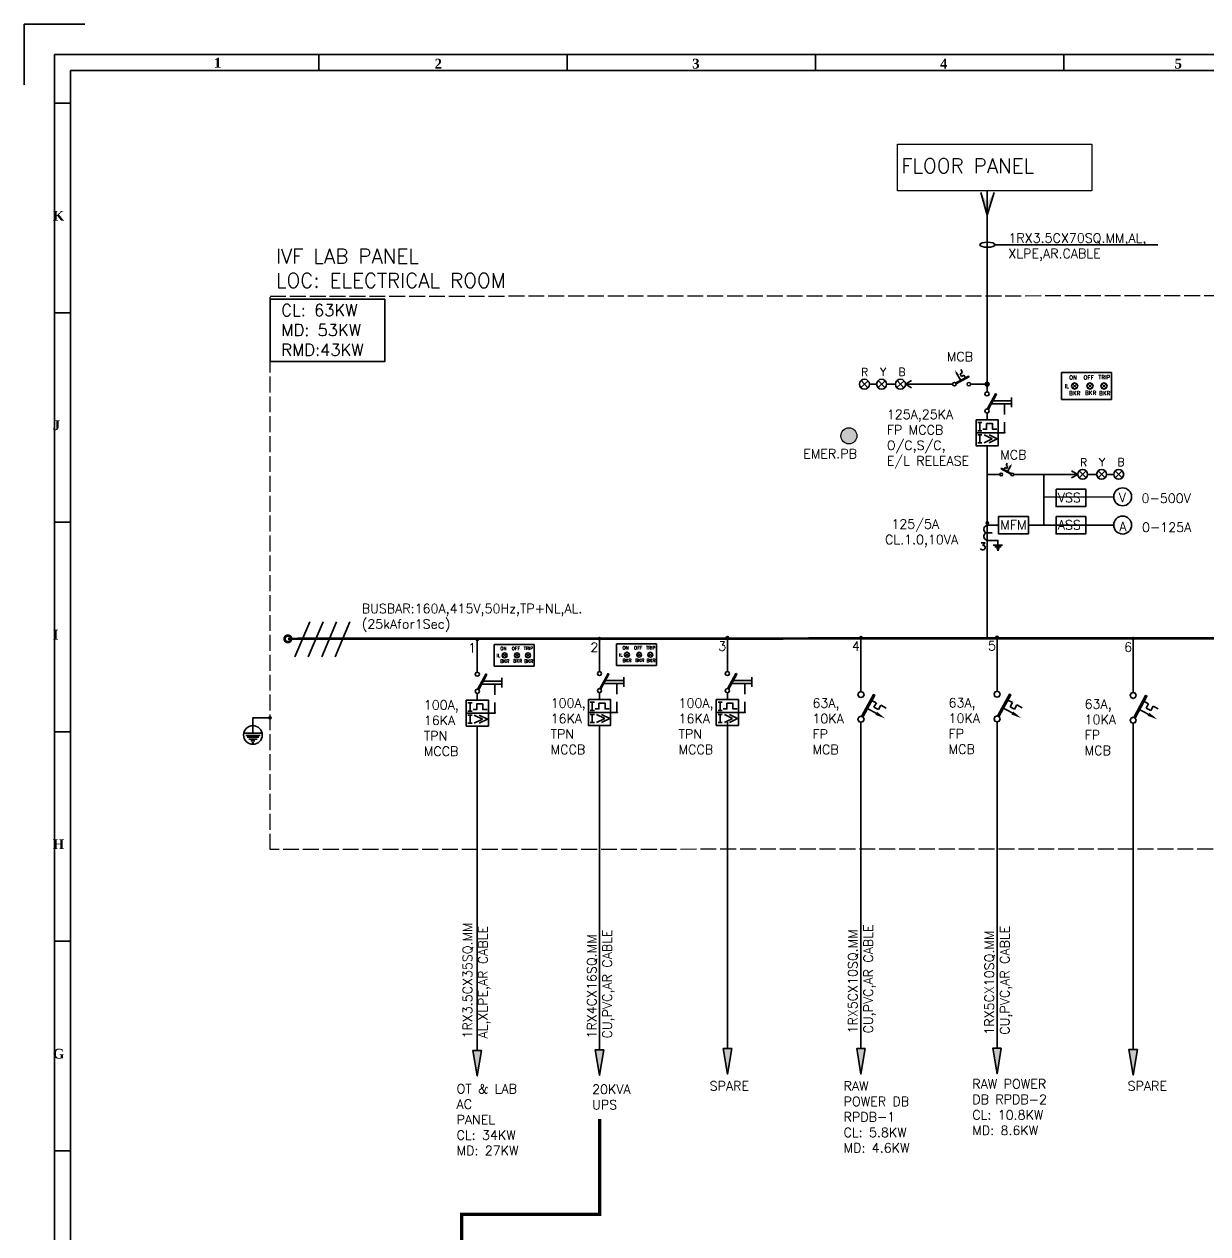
# Model space of a CAD drawing. Header units: millimetres. Extents: x 1047 to 39020, y 1192 to 66614.
# Drawn here: x 1046.5 to 1225.2, y 1379.1 to 1561.7 of the extents above; entities that cross this region are included whole.
import ezdxf

# ---------------------------------------------------------------- set-up
doc = ezdxf.new("R2010")
doc.units = ezdxf.units.MM
doc.linetypes.add('ACAD_ISO02W100', pattern=[15, 12, -3])
doc.layers.add('TEXT', color=7, linetype='Continuous')
doc.layers.add('TITLE', color=7, linetype='Continuous')
doc.styles.get("Standard").update_dxf_attribs({"font": 'arial.ttf'})
doc.styles.add('Times-Roman', font='times.ttf')

# ---------------------------------------------------------------- blocks, each defined once
blk = doc.blocks.new('LOGO2')
at = {"color": 153, "lineweight": 35}
for points in [[(-649.19, 510.31), (-666.52, 510.31), (-666.52, 492.98)], [(-582.12, 497.02), (-582.12, 501.65)], [(-511.02, 497.02), (-511.02, 501.65)], [(-439.92, 497.02), (-439.92, 501.65)], [(-368.81, 497.02), (-368.81, 501.65)], [(-657.85, 487.65), (-653.23, 487.65)], [(-657.85, 427.69), (-653.23, 427.69)], [(-657.85, 367.72), (-653.23, 367.72)], [(-657.85, 307.75), (-653.23, 307.75)], [(-657.85, 247.78), (-653.23, 247.78)], [(-657.85, 187.81), (-653.23, 187.81)]]:
    blk.add_lwpolyline(points, dxfattribs=at)
for points in [[(-657.85, 501.65), (-657.85, -182.45), (-8.66, -182.45), (-8.66, 501.65)], [(-653.23, 497.02), (-653.23, -177.82), (-13.29, -177.82), (-13.29, 497.02)]]:
    blk.add_lwpolyline(points, close=True, dxfattribs=at)
at = {"layer": 'TITLE', "color": 153, "char_height": 2.8008, "width": 8.5079, "attachment_point": 1}
for s, insert in [('{\\Fromans.shx|c228; \\fTimes New Roman|b1|i0|c0|p18;1}', (-614.11, 500.66)), ('{\\fTimes New Roman|b1|i0|c0|p18; 2}', (-550.08, 500.4)), ('{\\fTimes New Roman|b1|i0|c0|p18;3}', (-475.25, 500.4)), ('{\\fTimes New Roman|b1|i0|c0|p18; 4}', (-405.37, 500.4)), ('{\\fTimes New Roman|b1|i0|c0|p18; 5}', (-338.22, 500.4)), ('{\\Fromans|c0; \\fTimes New Roman|b1|i0|c0|p18;K}', (-660.27, 456.87)), ('{\\Fromans|c0; \\fTimes New Roman|b1|i0|c0|p18;J}', (-660.27, 396.9)), ('{\\Fromans|c0; \\fTimes New Roman|b1|i0|c0|p18;I}', (-660.27, 336.93)), ('{\\Fromans|c0; \\fTimes New Roman|b1|i0|c0|p18;H}', (-660.27, 276.96)), ('{\\Fromans|c0; \\fTimes New Roman|b1|i0|c0|p18;G}', (-660.27, 216.99))]:
    blk.add_mtext(s, dxfattribs=dict(at, insert=insert))
blk = doc.blocks.new('CT')
at = {"color": 5, "lineweight": 35}
for points in [[(0.597429, -2.326499), (-0.079375, -2.326499), (-0.244263, -2.282966), (-0.390948, -2.195936), (-0.508176, -2.072041), (-0.586952, -1.920769), (-0.621312, -1.753729), (-0.608577, -1.583655), (-0.549769, -1.423564), (-0.449333, -1.285699), (-0.314995, -1.180642), (0.597429, -1.180642), (-0.314995, -1.180642), (-0.449368, -1.071245), (-0.549522, -0.929887), (-0.608153, -0.766869), (-0.620995, -0.594078), (-0.587093, -0.42418), (-0.508917, -0.269558), (-0.392183, -0.141535), (-0.245427, -0.049424), (-0.079375, 0), (1.573671, 0)], [(0.597429, -2.326499), (1.502763, -2.326499), (1.502763, -3.046695)], [(0.794068, -3.046695), (2.211458, -3.046695)], [(1.030323, -3.297661), (1.975203, -3.297661)], [(1.266543, -3.548592), (1.738983, -3.548592)], [(1.384653, -3.799558), (1.620873, -3.799558)]]:
    blk.add_lwpolyline(points, dxfattribs=at)
at = {"color": 0, "lineweight": 35}
blk.add_lwpolyline([(-1.006157, -2.685451), (-0.453602, -2.685451), (-0.75498, -3.0873), (-0.604308, -3.0873), (-0.503837, -3.137535), (-0.453602, -3.187771), (-0.403366, -3.338478), (-0.403366, -3.438949), (-0.453602, -3.589655), (-0.554073, -3.690126), (-0.704779, -3.740362), (-0.855451, -3.740362), (-1.006157, -3.690126), (-1.056393, -3.639891), (-1.106628, -3.53942)], dxfattribs=at)
blk = doc.blocks.new('MPCB')
h = blk.add_hatch(color=5)
h.dxf.hatch_style = 2
h.paths.add_polyline_path([(2.679806, 0.929675), (2.615989, 0.811318), (0.693632, 1.847461), (0.757414, 1.965854)])
h = blk.add_hatch(color=5)
h.dxf.hatch_style = 2
h.paths.add_polyline_path([(2.234107, 2.183518), (2.497702, 2.032881), (2.817778, 2.898986)])
h = blk.add_hatch(color=5)
h.dxf.hatch_style = 2
h.paths.add_polyline_path([(-2.271642, 0.947208), (-2.356238, 0.742914), (-2.07204, 0.742914)])
h = blk.add_hatch(color=5)
h.dxf.hatch_style = 2
h.paths.add_polyline_path([(-2.356238, 0.742914), (-2.271642, 0.538621), (-2.070664, 0.739598)])
h = blk.add_hatch(color=5)
h.dxf.hatch_style = 2
h.paths.add_polyline_path([(-2.067348, 1.031804), (-2.271642, 0.947208), (-2.070664, 0.74623)])
h = blk.add_hatch(color=5)
h.dxf.hatch_style = 2
h.paths.add_polyline_path([(-2.271642, 0.538621), (-2.067348, 0.453989), (-2.067348, 0.738222)])
h = blk.add_hatch(color=0)
h.dxf.hatch_style = 2
h.paths.add_polyline_path([(-2.13681, 0.812376), (-2.165561, 0.742914), (-2.068936, 0.742914)])
h = blk.add_hatch(color=0)
h.dxf.hatch_style = 2
h.paths.add_polyline_path([(-2.165561, 0.742914), (-2.13681, 0.673452), (-2.068477, 0.741785)])
h = blk.add_hatch(color=0)
h.dxf.hatch_style = 2
h.paths.add_polyline_path([(-2.067348, 0.841128), (-2.13681, 0.812376), (-2.068477, 0.744043)])
h = blk.add_hatch(color=0)
h.dxf.hatch_style = 2
h.paths.add_polyline_path([(-2.13681, 0.673452), (-2.067348, 0.644666), (-2.067348, 0.741327)])
h = blk.add_hatch(color=5)
h.dxf.hatch_style = 2
h.paths.add_polyline_path([(-1.863054, 0.947208), (-2.067348, 1.031804), (-2.067348, 0.747606)])
h = blk.add_hatch(color=0)
h.dxf.hatch_style = 2
h.paths.add_polyline_path([(-1.997886, 0.812376), (-2.067348, 0.841128), (-2.067348, 0.744502)])
h = blk.add_hatch(color=0)
h.dxf.hatch_style = 2
h.paths.add_polyline_path([(-2.067348, 0.644666), (-1.997886, 0.673452), (-2.066219, 0.741785)])
h = blk.add_hatch(color=5)
h.dxf.hatch_style = 2
h.paths.add_polyline_path([(-2.067348, 0.453989), (-1.863054, 0.538621), (-2.064032, 0.739598)])
h = blk.add_hatch(color=0)
h.dxf.hatch_style = 2
h.paths.add_polyline_path([(-1.969099, 0.742914), (-1.997886, 0.812376), (-2.066219, 0.744043)])
h = blk.add_hatch(color=0)
h.dxf.hatch_style = 2
h.paths.add_polyline_path([(-1.997886, 0.673452), (-1.969099, 0.742914), (-2.065725, 0.742914)])
h = blk.add_hatch(color=5)
h.dxf.hatch_style = 2
h.paths.add_polyline_path([(-1.778423, 0.742914), (-1.863054, 0.947208), (-2.064032, 0.74623)])
h = blk.add_hatch(color=5)
h.dxf.hatch_style = 2
h.paths.add_polyline_path([(-1.863054, 0.538621), (-1.778423, 0.742914), (-2.062656, 0.742914)])
at = {"color": 5, "lineweight": 35}
for points in [[(2.679806, 0.929675), (2.615989, 0.811318), (0.693632, 1.847461), (0.757414, 1.965854)], [(-2.271642, 0.947208), (-2.356238, 0.742914), (-2.07204, 0.742914)], [(-2.356238, 0.742914), (-2.271642, 0.538621), (-2.070664, 0.739598)], [(-2.067348, 1.031804), (-2.271642, 0.947208), (-2.070664, 0.74623)], [(-2.271642, 0.538621), (-2.067348, 0.453989), (-2.067348, 0.738222)], [(-1.863054, 0.947208), (-2.067348, 1.031804), (-2.067348, 0.747606)], [(-2.067348, 0.453989), (-1.863054, 0.538621), (-2.064032, 0.739598)], [(-1.778423, 0.742914), (-1.863054, 0.947208), (-2.064032, 0.74623)], [(-1.863054, 0.538621), (-1.778423, 0.742914), (-2.062656, 0.742914)], [(0.961108, 0.742914), (0.882368, 0.933061), (0.692186, 1.011837), (0.502038, 0.933061), (0.423263, 0.742914), (0.502038, 0.552732), (0.692186, 0.473992), (0.882368, 0.552732)], [(3.153551, 0.742914), (3.074776, 0.933061), (2.884629, 1.011837), (2.694482, 0.933061), (2.615706, 0.742914), (2.694482, 0.552732), (2.884629, 0.473992), (3.074776, 0.552732)]]:
    blk.add_lwpolyline(points, close=True, dxfattribs=at)
for points in [[(1.434218, 2.112362), (1.153619, 1.591733)], [(1.431396, 2.113703), (1.81737, 1.90567)], [(1.89096, 2.97441), (1.642675, 2.513718)], [(1.642675, 2.513718), (2.032, 2.303885)], [(2.032, 2.303885), (1.81737, 1.90567)], [(2.586849, 2.520456), (1.875755, 1.201173)], [(-2.070064, 0.742914), (-2.012103, 0.74295)], [(-2.067348, 0.742914), (0.423263, 0.742914)], [(0.423263, 0.742914), (-1.221034, 0.742914)], [(3.153551, 0.742914), (4.114518, 0.742914)]]:
    blk.add_lwpolyline(points, dxfattribs=at)
at = {"color": 0, "lineweight": 35}
for points in [[(-2.13681, 0.812376), (-2.165561, 0.742914), (-2.068936, 0.742914)], [(-2.165561, 0.742914), (-2.13681, 0.673452), (-2.068477, 0.741785)], [(-2.067348, 0.841128), (-2.13681, 0.812376), (-2.068477, 0.744043)], [(-2.13681, 0.673452), (-2.067348, 0.644666), (-2.067348, 0.741327)], [(-1.997886, 0.812376), (-2.067348, 0.841128), (-2.067348, 0.744502)], [(-2.067348, 0.644666), (-1.997886, 0.673452), (-2.066219, 0.741785)], [(-1.969099, 0.742914), (-1.997886, 0.812376), (-2.066219, 0.744043)], [(-1.997886, 0.673452), (-1.969099, 0.742914), (-2.065725, 0.742914)]]:
    blk.add_lwpolyline(points, close=True, dxfattribs=at)
blk = doc.blocks.new('EARTH')
h = blk.add_hatch(color=3)
h.dxf.hatch_style = 2
h.paths.add_polyline_path([(-0.11, 0.11), (-0.16, 0), (0, 0)])
h = blk.add_hatch(color=3)
h.dxf.hatch_style = 2
h.paths.add_polyline_path([(-0.16, 0), (-0.11, -0.11), (0, 0)])
h = blk.add_hatch(color=3)
h.dxf.hatch_style = 2
h.paths.add_polyline_path([(0, 0.16), (-0.11, 0.11), (0, 0)])
h = blk.add_hatch(color=3)
h.dxf.hatch_style = 2
h.paths.add_polyline_path([(-0.11, -0.11), (0, -0.16), (0, 0)])
h = blk.add_hatch(color=3)
h.dxf.hatch_style = 2
h.paths.add_polyline_path([(0.11, 0.11), (0, 0.16), (0, 0)])
h = blk.add_hatch(color=3)
h.dxf.hatch_style = 2
h.paths.add_polyline_path([(0.16, 0), (0.11, 0.11), (0, 0)])
h = blk.add_hatch(color=3)
h.dxf.hatch_style = 2
h.paths.add_polyline_path([(0, -0.16), (0.11, -0.11), (0, 0)])
h = blk.add_hatch(color=3)
h.dxf.hatch_style = 2
h.paths.add_polyline_path([(0.11, -0.11), (0.16, 0), (0, 0)])
at = {"color": 3, "lineweight": 35}
for points in [[(0, 0), (-2.58, 0), (-2.58, -2.31)], [(-3.81, -2.31), (-1.35, -2.31)], [(-3.66, -2.65), (-1.49, -2.65)], [(-3.45, -2.94), (-1.7, -2.94)], [(-3.2, -3.22), (-1.96, -3.22)], [(-2.89, -3.49), (-2.27, -3.49)], [(-2.73, -3.77), (-2.42, -3.77)]]:
    blk.add_lwpolyline(points, dxfattribs=at)
for points in [[(-0.11, 0.11), (-0.16, 0), (0, 0)], [(-0.16, 0), (-0.11, -0.11), (0, 0)], [(0, 0.16), (-0.11, 0.11), (0, 0)], [(-0.11, -0.11), (0, -0.16), (0, 0)], [(0.11, 0.11), (0, 0.16), (0, 0)], [(0.16, 0), (0.11, 0.11), (0, 0)], [(0, -0.16), (0.11, -0.11), (0, 0)], [(0.11, -0.11), (0.16, 0), (0, 0)]]:
    blk.add_lwpolyline(points, close=True, dxfattribs=at)
blk.add_circle((-2.58, -2.59), 1.41, dxfattribs=at)
blk = doc.blocks.new('DIRE')
h = blk.add_hatch(color=5)
h.dxf.hatch_style = 2
h.paths.add_polyline_path([(1024.19, 530.99), (1025.19, 529.51), (1025.19, 527.57)])
h = blk.add_hatch(color=5)
h.dxf.hatch_style = 2
h.paths.add_polyline_path([(1026.2, 530.99), (1025.19, 529.51), (1025.19, 527.57)])
at = {"color": 5, "lineweight": 35}
for points in [[(1025.19, 527.57), (1024.19, 530.99)], [(1025.19, 527.57), (1026.2, 530.99)]]:
    blk.add_lwpolyline(points, dxfattribs=at)
blk = doc.blocks.new('MCCB')
h = blk.add_hatch(color=5)
h.dxf.hatch_style = 2
h.paths.add_polyline_path([(0.222815, -2.621421), (0.083256, -2.546174), (1.287039, -0.312773), (1.426633, -0.388021)])
at = {"color": 5, "lineweight": 35}
for points in [[(0.313267, -0.317112), (0.22038, -0.092851), (-0.00388, 0.000035), (-0.228141, -0.092851), (-0.321028, -0.317112), (-0.228141, -0.541373), (-0.00388, -0.634259), (0.22038, -0.541373)], [(0.222815, -2.621421), (0.083256, -2.546174), (1.287039, -0.312773), (1.426633, -0.388021)], [(0.313267, -2.902691), (0.22038, -2.67843), (-0.00388, -2.585544), (-0.228141, -2.67843), (-0.321028, -2.902691), (-0.228141, -3.126952), (-0.00388, -3.219838), (0.22038, -3.126952)], [(-1.676894, -4.248186), (1.669168, -4.248186), (1.669168, -8.136714), (-1.676894, -8.136714)], [(2.647809, -6.181443), (2.698609, -6.181443), (2.698609, -6.130643), (2.647809, -6.130643)]]:
    blk.add_lwpolyline(points, close=True, dxfattribs=at)
for points in [[(0.574322, -1.802201), (3.687304, -1.802201)], [(0.803205, -1.377562), (3.682118, -1.377562)], [(2.636203, -3.415171), (2.636203, -1.802201)], [(3.687304, -0.880604), (3.687304, -2.302263)], [(-0.00388, -3.219838), (-0.00388, -4.248186)], [(2.636203, -6.19245), (2.636203, -4.579444)], [(-1.680774, -6.19245), (1.665288, -6.19245)], [(1.447059, -6.19245), (2.636203, -6.19245)]]:
    blk.add_lwpolyline(points, dxfattribs=at)
at = {"color": 0, "lineweight": 35}
for points in [[(-1.408359, -4.647389), (-0.782144, -4.647389)], [(-1.095269, -5.899821), (-1.095269, -4.647389)], [(-0.636058, -5.646808), (-0.091087, -5.646808), (-0.091087, -4.811783), (0.831991, -4.811783), (0.831991, -5.646808), (1.473694, -5.646808)], [(-1.408359, -5.899821), (-0.782144, -5.899821)], [(-1.408359, -6.479505), (-0.782144, -6.479505)], [(-1.095269, -7.731937), (-1.095269, -6.479505)], [(0.786765, -7.105721), (-0.465667, -6.479505)], [(0.786765, -7.105721), (-0.465667, -7.731937)], [(1.541463, -7.105721), (0.289031, -6.479505)], [(1.541463, -7.105721), (0.289031, -7.731937)], [(-1.408359, -7.731937), (-0.782144, -7.731937)]]:
    blk.add_lwpolyline(points, dxfattribs=at)
blk = doc.blocks.new('MCB')
h = blk.add_hatch(color=5)
h.dxf.hatch_style = 2
h.paths.add_polyline_path([(0.327519, -3.787175), (0.125871, -3.678484), (1.864995, -0.451908), (2.066642, -0.560599)])
h = blk.add_hatch(color=5)
h.dxf.hatch_style = 2
h.paths.add_polyline_path([(2.437518, -3.07654), (2.180872, -3.525626), (3.656506, -4.070985)])
at = {"color": 5, "lineweight": 35}
for points in [[(0.458187, -0.458188), (0.323991, -0.134196), (0, 0), (-0.323956, -0.134196), (-0.458188, -0.458188), (-0.323956, -0.782143), (0, -0.91634), (0.323991, -0.782143)], [(0.327519, -3.787175), (0.125871, -3.678484), (1.864995, -0.451908), (2.066642, -0.560599)], [(0.458187, -4.19354), (0.323991, -3.869584), (0, -3.735387), (-0.323956, -3.869584), (-0.458188, -4.19354), (-0.323956, -4.517531), (0, -4.651728), (0.323991, -4.517531)]]:
    blk.add_lwpolyline(points, close=True, dxfattribs=at)
for points in [[(2.316268, -1.713724), (1.429279, -1.235604)], [(2.318561, -1.708891), (1.964125, -2.366504)], [(3.011593, -3.677496), (0.763834, -2.465952)], [(2.642552, -2.732193), (1.964125, -2.366504)], [(3.000092, -2.06883), (2.642552, -2.732193)], [(3.784988, -2.491916), (3.000092, -2.06883)]]:
    blk.add_lwpolyline(points, dxfattribs=at)

msp = doc.modelspace()

# ---------------------------------------------------------------- hatches: boundary and pattern name
h = msp.add_hatch(color=1)
h.dxf.hatch_style = 1
edge = h.paths.add_edge_path()
edge.add_arc((1171.01, 1499.55), 1.21, 0, 360)
h = msp.add_hatch(color=5)
h.dxf.hatch_style = 2
h.paths.add_polyline_path([(1195.18, 1494.83), (1195.38, 1494.71), (1195.62, 1495.37)])
h = msp.add_hatch(color=5)
h.dxf.hatch_style = 2
h.paths.add_polyline_path([(1195.52, 1493.87), (1195.47, 1493.78), (1194, 1494.57), (1194.05, 1494.66)])
h = msp.add_hatch(color=0)
h.dxf.hatch_style = 2
h.paths.add_polyline_path([(1191.79, 1486.52), (1191.74, 1486.4), (1191.9, 1486.4)])
h = msp.add_hatch(color=0)
h.dxf.hatch_style = 2
h.paths.add_polyline_path([(1191.74, 1486.4), (1191.79, 1486.28), (1191.9, 1486.4)])
h = msp.add_hatch(color=0)
h.dxf.hatch_style = 2
h.paths.add_polyline_path([(1191.9, 1486.57), (1191.79, 1486.52), (1191.9, 1486.4)])
h = msp.add_hatch(color=0)
h.dxf.hatch_style = 2
h.paths.add_polyline_path([(1191.79, 1486.28), (1191.9, 1486.23), (1191.9, 1486.4)])
h = msp.add_hatch(color=0)
h.dxf.hatch_style = 2
h.paths.add_polyline_path([(1192.02, 1486.52), (1191.9, 1486.57), (1191.9, 1486.4)])
h = msp.add_hatch(color=0)
h.dxf.hatch_style = 2
h.paths.add_polyline_path([(1191.9, 1486.23), (1192.02, 1486.28), (1191.91, 1486.4)])
h = msp.add_hatch(color=0)
h.dxf.hatch_style = 2
h.paths.add_polyline_path([(1192.07, 1486.4), (1192.02, 1486.52), (1191.91, 1486.4)])
h = msp.add_hatch(color=0)
h.dxf.hatch_style = 2
h.paths.add_polyline_path([(1192.02, 1486.28), (1192.07, 1486.4), (1191.91, 1486.4)])
h = msp.add_hatch(color=0)
h.dxf.hatch_style = 2
h.paths.add_polyline_path([(1114.78, 1468.95), (1114.74, 1468.83), (1114.9, 1468.83)])
h = msp.add_hatch(color=0)
h.dxf.hatch_style = 2
h.paths.add_polyline_path([(1114.74, 1468.83), (1114.78, 1468.71), (1114.9, 1468.82)])
h = msp.add_hatch(color=0)
h.dxf.hatch_style = 2
h.paths.add_polyline_path([(1114.9, 1468.99), (1114.78, 1468.95), (1114.9, 1468.83)])
h = msp.add_hatch(color=0)
h.dxf.hatch_style = 2
h.paths.add_polyline_path([(1114.78, 1468.71), (1114.9, 1468.66), (1114.9, 1468.82)])
h = msp.add_hatch(color=0)
h.dxf.hatch_style = 2
h.paths.add_polyline_path([(1115.02, 1468.95), (1114.9, 1468.99), (1114.9, 1468.83)])
h = msp.add_hatch(color=0)
h.dxf.hatch_style = 2
h.paths.add_polyline_path([(1115.07, 1468.83), (1115.02, 1468.95), (1114.9, 1468.83)])
h = msp.add_hatch(color=0)
h.dxf.hatch_style = 2
h.paths.add_polyline_path([(1114.9, 1468.66), (1115.02, 1468.71), (1114.9, 1468.82)])
h = msp.add_hatch(color=0)
h.dxf.hatch_style = 2
h.paths.add_polyline_path([(1115.02, 1468.71), (1115.07, 1468.83), (1114.91, 1468.83)])
h = msp.add_hatch(color=0)
h.dxf.hatch_style = 2
h.paths.add_polyline_path([(1133.24, 1469.04), (1133.19, 1468.92), (1133.36, 1468.92)])
h = msp.add_hatch(color=0)
h.dxf.hatch_style = 2
h.paths.add_polyline_path([(1133.19, 1468.92), (1133.24, 1468.8), (1133.36, 1468.92)])
h = msp.add_hatch(color=0)
h.dxf.hatch_style = 2
h.paths.add_polyline_path([(1133.36, 1469.09), (1133.24, 1469.04), (1133.36, 1468.92)])
h = msp.add_hatch(color=0)
h.dxf.hatch_style = 2
h.paths.add_polyline_path([(1133.24, 1468.8), (1133.36, 1468.75), (1133.36, 1468.92)])
h = msp.add_hatch(color=0)
h.dxf.hatch_style = 2
h.paths.add_polyline_path([(1133.48, 1469.04), (1133.36, 1469.09), (1133.36, 1468.92)])
h = msp.add_hatch(color=0)
h.dxf.hatch_style = 2
h.paths.add_polyline_path([(1133.53, 1468.92), (1133.48, 1469.04), (1133.36, 1468.92)])
h = msp.add_hatch(color=0)
h.dxf.hatch_style = 2
h.paths.add_polyline_path([(1133.36, 1468.75), (1133.48, 1468.8), (1133.36, 1468.92)])
h = msp.add_hatch(color=0)
h.dxf.hatch_style = 2
h.paths.add_polyline_path([(1133.48, 1468.8), (1133.53, 1468.92), (1133.36, 1468.92)])
h = msp.add_hatch(color=0)
h.dxf.hatch_style = 2
h.paths.add_polyline_path([(1152.55, 1469.21), (1152.5, 1469.1), (1152.66, 1469.1)])
h = msp.add_hatch(color=0)
h.dxf.hatch_style = 2
h.paths.add_polyline_path([(1152.5, 1469.1), (1152.55, 1468.98), (1152.67, 1469.09)])
h = msp.add_hatch(color=0)
h.dxf.hatch_style = 2
h.paths.add_polyline_path([(1152.67, 1469.26), (1152.55, 1469.21), (1152.67, 1469.1)])
h = msp.add_hatch(color=0)
h.dxf.hatch_style = 2
h.paths.add_polyline_path([(1152.55, 1468.98), (1152.67, 1468.93), (1152.67, 1469.09)])
h = msp.add_hatch(color=0)
h.dxf.hatch_style = 2
h.paths.add_polyline_path([(1152.79, 1469.21), (1152.67, 1469.26), (1152.67, 1469.1)])
h = msp.add_hatch(color=0)
h.dxf.hatch_style = 2
h.paths.add_polyline_path([(1152.84, 1469.1), (1152.79, 1469.21), (1152.67, 1469.1)])
h = msp.add_hatch(color=0)
h.dxf.hatch_style = 2
h.paths.add_polyline_path([(1152.79, 1468.98), (1152.84, 1469.1), (1152.67, 1469.1)])
h = msp.add_hatch(color=0)
h.dxf.hatch_style = 2
h.paths.add_polyline_path([(1152.67, 1468.93), (1152.79, 1468.98), (1152.67, 1469.09)])
h = msp.add_hatch(color=0)
h.dxf.hatch_style = 2
h.paths.add_polyline_path([(1172.71, 1469.21), (1172.66, 1469.1), (1172.83, 1469.1)])
h = msp.add_hatch(color=0)
h.dxf.hatch_style = 2
h.paths.add_polyline_path([(1172.66, 1469.1), (1172.71, 1468.98), (1172.83, 1469.09)])
h = msp.add_hatch(color=0)
h.dxf.hatch_style = 2
h.paths.add_polyline_path([(1172.83, 1469.26), (1172.71, 1469.21), (1172.83, 1469.1)])
h = msp.add_hatch(color=0)
h.dxf.hatch_style = 2
h.paths.add_polyline_path([(1172.71, 1468.98), (1172.83, 1468.93), (1172.83, 1469.09)])
h = msp.add_hatch(color=0)
h.dxf.hatch_style = 2
h.paths.add_polyline_path([(1172.95, 1469.21), (1172.83, 1469.26), (1172.83, 1469.1)])
h = msp.add_hatch(color=0)
h.dxf.hatch_style = 2
h.paths.add_polyline_path([(1173, 1469.1), (1172.95, 1469.21), (1172.83, 1469.1)])
h = msp.add_hatch(color=0)
h.dxf.hatch_style = 2
h.paths.add_polyline_path([(1172.95, 1468.98), (1173, 1469.1), (1172.83, 1469.1)])
h = msp.add_hatch(color=0)
h.dxf.hatch_style = 2
h.paths.add_polyline_path([(1172.83, 1468.93), (1172.95, 1468.98), (1172.83, 1469.09)])
h = msp.add_hatch(color=0)
h.dxf.hatch_style = 2
h.paths.add_polyline_path([(1193.25, 1469.27), (1193.21, 1469.15), (1193.37, 1469.15)])
h = msp.add_hatch(color=0)
h.dxf.hatch_style = 2
h.paths.add_polyline_path([(1193.25, 1469.27), (1193.21, 1469.15), (1193.37, 1469.15)])
h = msp.add_hatch(color=0)
h.dxf.hatch_style = 2
h.paths.add_polyline_path([(1193.21, 1469.15), (1193.25, 1469.03), (1193.37, 1469.15)])
h = msp.add_hatch(color=0)
h.dxf.hatch_style = 2
h.paths.add_polyline_path([(1193.21, 1469.15), (1193.25, 1469.03), (1193.37, 1469.15)])
h = msp.add_hatch(color=0)
h.dxf.hatch_style = 2
h.paths.add_polyline_path([(1193.37, 1469.32), (1193.25, 1469.27), (1193.37, 1469.15)])
h = msp.add_hatch(color=0)
h.dxf.hatch_style = 2
h.paths.add_polyline_path([(1193.37, 1469.32), (1193.25, 1469.27), (1193.37, 1469.15)])
h = msp.add_hatch(color=0)
h.dxf.hatch_style = 2
h.paths.add_polyline_path([(1193.25, 1469.03), (1193.37, 1468.98), (1193.37, 1469.15)])
h = msp.add_hatch(color=0)
h.dxf.hatch_style = 2
h.paths.add_polyline_path([(1193.25, 1469.03), (1193.37, 1468.98), (1193.37, 1469.15)])
h = msp.add_hatch(color=0)
h.dxf.hatch_style = 2
h.paths.add_polyline_path([(1193.49, 1469.27), (1193.37, 1469.32), (1193.37, 1469.15)])
h = msp.add_hatch(color=0)
h.dxf.hatch_style = 2
h.paths.add_polyline_path([(1193.49, 1469.27), (1193.37, 1469.32), (1193.37, 1469.15)])
h = msp.add_hatch(color=0)
h.dxf.hatch_style = 2
h.paths.add_polyline_path([(1193.37, 1468.98), (1193.49, 1469.03), (1193.38, 1469.15)])
h = msp.add_hatch(color=0)
h.dxf.hatch_style = 2
h.paths.add_polyline_path([(1193.37, 1468.98), (1193.49, 1469.03), (1193.38, 1469.15)])
h = msp.add_hatch(color=0)
h.dxf.hatch_style = 2
h.paths.add_polyline_path([(1193.54, 1469.15), (1193.49, 1469.27), (1193.38, 1469.15)])
h = msp.add_hatch(color=0)
h.dxf.hatch_style = 2
h.paths.add_polyline_path([(1193.54, 1469.15), (1193.49, 1469.27), (1193.38, 1469.15)])
h = msp.add_hatch(color=0)
h.dxf.hatch_style = 2
h.paths.add_polyline_path([(1193.49, 1469.03), (1193.54, 1469.15), (1193.38, 1469.15)])
h = msp.add_hatch(color=0)
h.dxf.hatch_style = 2
h.paths.add_polyline_path([(1193.49, 1469.03), (1193.54, 1469.15), (1193.38, 1469.15)])
h = msp.add_hatch(color=0)
h.dxf.hatch_style = 2
h.paths.add_polyline_path([(1213.8, 1469.07), (1213.75, 1468.96), (1213.92, 1468.96)])
h = msp.add_hatch(color=0)
h.dxf.hatch_style = 2
h.paths.add_polyline_path([(1213.8, 1469.07), (1213.75, 1468.96), (1213.92, 1468.96)])
h = msp.add_hatch(color=0)
h.dxf.hatch_style = 2
h.paths.add_polyline_path([(1213.75, 1468.96), (1213.8, 1468.84), (1213.92, 1468.95)])
h = msp.add_hatch(color=0)
h.dxf.hatch_style = 2
h.paths.add_polyline_path([(1213.75, 1468.96), (1213.8, 1468.84), (1213.92, 1468.95)])
h = msp.add_hatch(color=0)
h.dxf.hatch_style = 2
h.paths.add_polyline_path([(1213.92, 1469.12), (1213.8, 1469.07), (1213.92, 1468.96)])
h = msp.add_hatch(color=0)
h.dxf.hatch_style = 2
h.paths.add_polyline_path([(1213.92, 1469.12), (1213.8, 1469.07), (1213.92, 1468.96)])
h = msp.add_hatch(color=0)
h.dxf.hatch_style = 2
h.paths.add_polyline_path([(1213.8, 1468.84), (1213.92, 1468.79), (1213.92, 1468.95)])
h = msp.add_hatch(color=0)
h.dxf.hatch_style = 2
h.paths.add_polyline_path([(1213.8, 1468.84), (1213.92, 1468.79), (1213.92, 1468.95)])
h = msp.add_hatch(color=0)
h.dxf.hatch_style = 2
h.paths.add_polyline_path([(1214.04, 1469.07), (1213.92, 1469.12), (1213.92, 1468.96)])
h = msp.add_hatch(color=0)
h.dxf.hatch_style = 2
h.paths.add_polyline_path([(1214.04, 1469.07), (1213.92, 1469.12), (1213.92, 1468.96)])
h = msp.add_hatch(color=0)
h.dxf.hatch_style = 2
h.paths.add_polyline_path([(1214.09, 1468.96), (1214.04, 1469.07), (1213.92, 1468.96)])
h = msp.add_hatch(color=0)
h.dxf.hatch_style = 2
h.paths.add_polyline_path([(1214.09, 1468.96), (1214.04, 1469.07), (1213.92, 1468.96)])
h = msp.add_hatch(color=0)
h.dxf.hatch_style = 2
h.paths.add_polyline_path([(1214.04, 1468.84), (1214.09, 1468.96), (1213.92, 1468.96)])
h = msp.add_hatch(color=0)
h.dxf.hatch_style = 2
h.paths.add_polyline_path([(1214.04, 1468.84), (1214.09, 1468.96), (1213.92, 1468.96)])
h = msp.add_hatch(color=0)
h.dxf.hatch_style = 2
h.paths.add_polyline_path([(1213.92, 1468.79), (1214.04, 1468.84), (1213.92, 1468.95)])
h = msp.add_hatch(color=0)
h.dxf.hatch_style = 2
h.paths.add_polyline_path([(1213.92, 1468.79), (1214.04, 1468.84), (1213.92, 1468.95)])
h = msp.add_hatch(color=5)
h.dxf.hatch_style = 2
h.paths.add_polyline_path([(1115.54, 1406.8), (1114.9, 1402.95), (1114.26, 1406.8)])
h = msp.add_hatch(color=5)
h.dxf.hatch_style = 2
h.paths.add_polyline_path([(1134, 1406.89), (1133.36, 1403.05), (1132.72, 1406.89)])
h = msp.add_hatch(color=5)
h.dxf.hatch_style = 2
h.paths.add_polyline_path([(1153.31, 1407.06), (1152.67, 1403.22), (1152.03, 1407.06)])
h = msp.add_hatch(color=5)
h.dxf.hatch_style = 2
h.paths.add_polyline_path([(1173.47, 1407.06), (1172.83, 1403.22), (1172.19, 1407.06)])
h = msp.add_hatch(color=5)
h.dxf.hatch_style = 2
h.paths.add_polyline_path([(1194.01, 1407.12), (1193.37, 1403.28), (1192.73, 1407.12)])
h = msp.add_hatch(color=5)
h.dxf.hatch_style = 2
h.paths.add_polyline_path([(1214.56, 1406.93), (1213.92, 1403.08), (1213.28, 1406.93)])

# ---------------------------------------------------------------- linework, layer by layer
at = {"color": 5}
msp.add_lwpolyline([(1178.32, 1543.57), (1207.7, 1543.57), (1207.7, 1536.52), (1178.32, 1536.52)], close=True, dxfattribs=at)
at = {"color": 5, "lineweight": 35}
for points in [[(1191.87, 1506.2), (1191.87, 1536.52), (1191.87, 1536.52)], [(1208.95, 1528.39), (1193.05, 1528.39)], [(1217.62, 1528.39), (1193.05, 1528.39)], [(1180.47, 1507.88), (1179.54, 1507.34), (1180.47, 1506.8)], [(1185.69, 1507.34), (1179.54, 1507.34)], [(1182.67, 1507.34), (1181.03, 1507.34)], [(1189.38, 1507.34), (1191.03, 1507.34)], [(1191.87, 1507.34), (1189.38, 1507.34)], [(1191.87, 1469.05), (1191.87, 1498.07)], [(1194.92, 1495.43), (1194.73, 1495.08)], [(1191.9, 1493.73), (1193.8, 1493.73)], [(1193.8, 1493.73), (1192.54, 1493.73)], [(1194.57, 1494.77), (1194.35, 1494.37)], [(1194.57, 1494.77), (1194.86, 1494.61)], [(1194.73, 1495.08), (1195.02, 1494.92)], [(1195.02, 1494.92), (1194.86, 1494.61)], [(1195.45, 1495.08), (1194.9, 1494.08)], [(1195.88, 1493.73), (1196.61, 1493.73)], [(1196.61, 1493.73), (1205.56, 1493.73)], [(1200.68, 1486.08), (1200.43, 1486.08), (1200.43, 1493.73)], [(1204.62, 1494.27), (1205.56, 1493.73), (1204.62, 1493.19)], [(1200.43, 1490.3), (1210.99, 1490.35)], [(1198.1, 1486.06), (1210.99, 1486.08)], [(1093.65, 1471.49), (1091.42, 1466.17)], [(1114.9, 1468.83), (1114.9, 1463.89)], [(1133.36, 1468.92), (1133.36, 1463.99)], [(1152.67, 1469.1), (1152.67, 1463.99)], [(1172.83, 1469.1), (1172.83, 1460.96)], [(1193.37, 1469.15), (1193.37, 1461.01)], [(1213.92, 1468.96), (1213.92, 1460.82)], [(1114.9, 1406.8), (1114.9, 1455.76)], [(1133.36, 1406.89), (1133.36, 1455.85)], [(1152.67, 1407.06), (1152.67, 1456.33)], [(1172.83, 1407.06), (1172.83, 1456.33)], [(1193.37, 1407.12), (1193.37, 1456.38)], [(1213.92, 1406.93), (1213.92, 1456.19)]]:
    msp.add_lwpolyline(points, dxfattribs=at)
at = {"color": 5, "linetype": 'ACAD_ISO02W100', "ltscale": 0.2}
msp.add_lwpolyline([(1083.62, 1520.63), (1291.99, 1520.76), (1291.99, 1437.23), (1083.62, 1437.1)], close=True, dxfattribs=at)
at = {"color": 0, "lineweight": 35}
for points in [[(1083.62, 1520.15), (1100.95, 1520.15), (1100.95, 1510.76), (1083.62, 1510.76)], [(1205.55, 1507.06), (1205.41, 1507.39), (1205.08, 1507.53), (1204.74, 1507.39), (1204.6, 1507.06), (1204.74, 1506.72), (1205.08, 1506.58), (1205.41, 1506.72)], [(1207.86, 1507.06), (1207.72, 1507.39), (1207.39, 1507.53), (1207.05, 1507.39), (1206.92, 1507.06), (1207.05, 1506.72), (1207.39, 1506.58), (1207.72, 1506.72)], [(1209.98, 1507.06), (1209.84, 1507.39), (1209.5, 1507.53), (1209.17, 1507.39), (1209.03, 1507.06), (1209.17, 1506.72), (1209.5, 1506.58), (1209.84, 1506.72)], [(1191.9, 1493.69), (1191.92, 1493.7), (1191.94, 1493.73), (1191.92, 1493.75), (1191.9, 1493.77), (1191.87, 1493.75), (1191.86, 1493.73), (1191.87, 1493.7)], [(1191.79, 1486.52), (1191.74, 1486.4), (1191.9, 1486.4)], [(1191.74, 1486.4), (1191.79, 1486.28), (1191.9, 1486.4)], [(1191.9, 1486.57), (1191.79, 1486.52), (1191.9, 1486.4)], [(1191.79, 1486.28), (1191.9, 1486.23), (1191.9, 1486.4)], [(1192.02, 1486.52), (1191.9, 1486.57), (1191.9, 1486.4)], [(1191.9, 1486.23), (1192.02, 1486.28), (1191.91, 1486.4)], [(1192.07, 1486.4), (1192.02, 1486.52), (1191.91, 1486.4)], [(1192.02, 1486.28), (1192.07, 1486.4), (1191.91, 1486.4)], [(1114.78, 1468.95), (1114.74, 1468.83), (1114.9, 1468.83)], [(1114.74, 1468.83), (1114.78, 1468.71), (1114.9, 1468.82)], [(1114.9, 1468.99), (1114.78, 1468.95), (1114.9, 1468.83)], [(1114.78, 1468.71), (1114.9, 1468.66), (1114.9, 1468.82)], [(1115.02, 1468.95), (1114.9, 1468.99), (1114.9, 1468.83)], [(1115.07, 1468.83), (1115.02, 1468.95), (1114.9, 1468.83)], [(1114.9, 1468.66), (1115.02, 1468.71), (1114.9, 1468.82)], [(1115.02, 1468.71), (1115.07, 1468.83), (1114.91, 1468.83)], [(1133.24, 1469.04), (1133.19, 1468.92), (1133.36, 1468.92)], [(1133.19, 1468.92), (1133.24, 1468.8), (1133.36, 1468.92)], [(1133.36, 1469.09), (1133.24, 1469.04), (1133.36, 1468.92)], [(1133.24, 1468.8), (1133.36, 1468.75), (1133.36, 1468.92)], [(1133.48, 1469.04), (1133.36, 1469.09), (1133.36, 1468.92)], [(1133.53, 1468.92), (1133.48, 1469.04), (1133.36, 1468.92)], [(1133.36, 1468.75), (1133.48, 1468.8), (1133.36, 1468.92)], [(1133.48, 1468.8), (1133.53, 1468.92), (1133.36, 1468.92)], [(1152.55, 1469.21), (1152.5, 1469.1), (1152.66, 1469.1)], [(1152.5, 1469.1), (1152.55, 1468.98), (1152.67, 1469.09)], [(1152.67, 1469.26), (1152.55, 1469.21), (1152.67, 1469.1)], [(1152.55, 1468.98), (1152.67, 1468.93), (1152.67, 1469.09)], [(1152.79, 1469.21), (1152.67, 1469.26), (1152.67, 1469.1)], [(1152.84, 1469.1), (1152.79, 1469.21), (1152.67, 1469.1)], [(1152.79, 1468.98), (1152.84, 1469.1), (1152.67, 1469.1)], [(1152.67, 1468.93), (1152.79, 1468.98), (1152.67, 1469.09)], [(1172.71, 1469.21), (1172.66, 1469.1), (1172.83, 1469.1)], [(1172.66, 1469.1), (1172.71, 1468.98), (1172.83, 1469.09)], [(1172.83, 1469.26), (1172.71, 1469.21), (1172.83, 1469.1)], [(1172.71, 1468.98), (1172.83, 1468.93), (1172.83, 1469.09)], [(1172.95, 1469.21), (1172.83, 1469.26), (1172.83, 1469.1)], [(1173, 1469.1), (1172.95, 1469.21), (1172.83, 1469.1)], [(1172.95, 1468.98), (1173, 1469.1), (1172.83, 1469.1)], [(1172.83, 1468.93), (1172.95, 1468.98), (1172.83, 1469.09)], [(1193.25, 1469.27), (1193.21, 1469.15), (1193.37, 1469.15)], [(1193.25, 1469.27), (1193.21, 1469.15), (1193.37, 1469.15)], [(1193.21, 1469.15), (1193.25, 1469.03), (1193.37, 1469.15)], [(1193.21, 1469.15), (1193.25, 1469.03), (1193.37, 1469.15)], [(1193.37, 1469.32), (1193.25, 1469.27), (1193.37, 1469.15)], [(1193.37, 1469.32), (1193.25, 1469.27), (1193.37, 1469.15)], [(1193.25, 1469.03), (1193.37, 1468.98), (1193.37, 1469.15)], [(1193.25, 1469.03), (1193.37, 1468.98), (1193.37, 1469.15)], [(1193.49, 1469.27), (1193.37, 1469.32), (1193.37, 1469.15)], [(1193.49, 1469.27), (1193.37, 1469.32), (1193.37, 1469.15)], [(1193.37, 1468.98), (1193.49, 1469.03), (1193.38, 1469.15)], [(1193.37, 1468.98), (1193.49, 1469.03), (1193.38, 1469.15)], [(1193.54, 1469.15), (1193.49, 1469.27), (1193.38, 1469.15)], [(1193.54, 1469.15), (1193.49, 1469.27), (1193.38, 1469.15)], [(1193.49, 1469.03), (1193.54, 1469.15), (1193.38, 1469.15)], [(1193.49, 1469.03), (1193.54, 1469.15), (1193.38, 1469.15)], [(1213.8, 1469.07), (1213.75, 1468.96), (1213.92, 1468.96)], [(1213.8, 1469.07), (1213.75, 1468.96), (1213.92, 1468.96)], [(1213.75, 1468.96), (1213.8, 1468.84), (1213.92, 1468.95)], [(1213.75, 1468.96), (1213.8, 1468.84), (1213.92, 1468.95)], [(1213.92, 1469.12), (1213.8, 1469.07), (1213.92, 1468.96)], [(1213.92, 1469.12), (1213.8, 1469.07), (1213.92, 1468.96)], [(1213.8, 1468.84), (1213.92, 1468.79), (1213.92, 1468.95)], [(1213.8, 1468.84), (1213.92, 1468.79), (1213.92, 1468.95)], [(1214.04, 1469.07), (1213.92, 1469.12), (1213.92, 1468.96)], [(1214.04, 1469.07), (1213.92, 1469.12), (1213.92, 1468.96)], [(1214.09, 1468.96), (1214.04, 1469.07), (1213.92, 1468.96)], [(1214.09, 1468.96), (1214.04, 1469.07), (1213.92, 1468.96)], [(1214.04, 1468.84), (1214.09, 1468.96), (1213.92, 1468.96)], [(1214.04, 1468.84), (1214.09, 1468.96), (1213.92, 1468.96)], [(1213.92, 1468.79), (1214.04, 1468.84), (1213.92, 1468.95)], [(1213.92, 1468.79), (1214.04, 1468.84), (1213.92, 1468.95)], [(1119.42, 1466.41), (1119.31, 1466.68), (1119.04, 1466.79), (1118.77, 1466.68), (1118.66, 1466.41), (1118.77, 1466.14), (1119.04, 1466.03), (1119.31, 1466.14)], [(1121.27, 1466.41), (1121.16, 1466.68), (1120.89, 1466.79), (1120.62, 1466.68), (1120.51, 1466.41), (1120.62, 1466.14), (1120.89, 1466.03), (1121.16, 1466.14)], [(1122.96, 1466.41), (1122.85, 1466.68), (1122.58, 1466.79), (1122.31, 1466.68), (1122.2, 1466.41), (1122.31, 1466.14), (1122.58, 1466.03), (1122.85, 1466.14)], [(1137.87, 1466.5), (1137.76, 1466.77), (1137.49, 1466.88), (1137.23, 1466.77), (1137.12, 1466.5), (1137.23, 1466.23), (1137.49, 1466.12), (1137.76, 1466.23)], [(1139.72, 1466.5), (1139.61, 1466.77), (1139.35, 1466.88), (1139.08, 1466.77), (1138.97, 1466.5), (1139.08, 1466.23), (1139.35, 1466.12), (1139.61, 1466.23)], [(1141.42, 1466.5), (1141.3, 1466.77), (1141.04, 1466.88), (1140.77, 1466.77), (1140.66, 1466.5), (1140.77, 1466.23), (1141.04, 1466.12), (1141.3, 1466.23)]]:
    msp.add_lwpolyline(points, close=True, dxfattribs=at)
for points in [[(1210.65, 1509.1), (1203.11, 1509.1)], [(1203.11, 1509.1), (1203.11, 1505.05)], [(1210.65, 1505.05), (1210.65, 1509.1)], [(1173.89, 1507.86), (1172.82, 1506.82)], [(1173.87, 1506.81), (1172.84, 1507.88)], [(1175.2, 1507.34), (1174.1, 1507.34)], [(1176.48, 1507.86), (1175.41, 1506.82)], [(1176.46, 1506.81), (1175.43, 1507.88)], [(1178.04, 1507.34), (1176.69, 1507.34)], [(1179.33, 1507.86), (1178.25, 1506.82)], [(1179.31, 1506.81), (1178.27, 1507.88)], [(1203.11, 1505.05), (1210.65, 1505.05)], [(1205.77, 1494.25), (1206.84, 1493.21)], [(1205.78, 1493.19), (1206.82, 1494.26)], [(1207.05, 1493.73), (1208.4, 1493.73)], [(1208.61, 1494.25), (1209.69, 1493.21)], [(1208.63, 1493.19), (1209.67, 1494.26)], [(1209.9, 1493.73), (1210.99, 1493.73)], [(1211.2, 1494.25), (1212.28, 1493.21)], [(1211.22, 1493.19), (1212.26, 1494.26)], [(1095.67, 1471.49), (1093.44, 1466.17)], [(1123.5, 1468.04), (1117.47, 1468.04)], [(1117.47, 1468.04), (1117.47, 1464.8)], [(1123.5, 1464.8), (1123.5, 1468.04)], [(1141.95, 1468.14), (1135.92, 1468.14)], [(1135.92, 1468.14), (1135.92, 1464.9)], [(1141.95, 1464.9), (1141.95, 1468.14)], [(1117.47, 1464.8), (1123.5, 1464.8)], [(1135.92, 1464.9), (1141.95, 1464.9)]]:
    msp.add_lwpolyline(points, dxfattribs=at)
at = {"color": 254, "lineweight": 35}
for points in [[(1204.74, 1507.39), (1205.41, 1506.72)], [(1205.41, 1507.39), (1204.74, 1506.72)], [(1207.05, 1507.39), (1207.72, 1506.72)], [(1207.72, 1507.39), (1207.05, 1506.72)], [(1209.84, 1507.39), (1209.17, 1506.72)], [(1209.17, 1507.39), (1209.84, 1506.72)], [(1118.77, 1466.68), (1119.31, 1466.14)], [(1119.31, 1466.68), (1118.77, 1466.14)], [(1120.62, 1466.68), (1121.16, 1466.14)], [(1121.16, 1466.68), (1120.62, 1466.14)], [(1122.85, 1466.68), (1122.31, 1466.14)], [(1122.31, 1466.68), (1122.85, 1466.14)], [(1137.23, 1466.77), (1137.76, 1466.23)], [(1137.76, 1466.77), (1137.23, 1466.23)], [(1139.08, 1466.77), (1139.61, 1466.23)], [(1139.61, 1466.77), (1139.08, 1466.23)], [(1141.3, 1466.77), (1140.77, 1466.23)], [(1140.77, 1466.77), (1141.3, 1466.23)]]:
    msp.add_lwpolyline(points, dxfattribs=at)
at = {"color": 5, "lineweight": 35}
for points in [[(1194.21, 1493.73), (1194.15, 1493.87), (1194, 1493.93), (1193.86, 1493.87), (1193.8, 1493.73), (1193.86, 1493.58), (1194, 1493.52), (1194.15, 1493.58)], [(1195.52, 1493.87), (1195.47, 1493.78), (1194, 1494.57), (1194.05, 1494.66)], [(1195.88, 1493.73), (1195.82, 1493.87), (1195.67, 1493.93), (1195.53, 1493.87), (1195.47, 1493.73), (1195.53, 1493.58), (1195.67, 1493.52), (1195.82, 1493.58)], [(1202.28, 1491.5), (1206.77, 1491.5), (1206.77, 1488.88), (1202.28, 1488.88)], [(1193.61, 1487.37), (1198.1, 1487.37), (1198.1, 1484.75), (1193.61, 1484.75)], [(1202.28, 1487.37), (1206.77, 1487.37), (1206.77, 1484.75), (1202.28, 1484.75)], [(1115.54, 1406.8), (1114.9, 1402.95), (1114.26, 1406.8)], [(1134, 1406.89), (1133.36, 1403.05), (1132.72, 1406.89)], [(1153.31, 1407.06), (1152.67, 1403.22), (1152.03, 1407.06)], [(1173.47, 1407.06), (1172.83, 1403.22), (1172.19, 1407.06)], [(1194.01, 1407.12), (1193.37, 1403.28), (1192.73, 1407.12)], [(1214.56, 1406.93), (1213.92, 1403.08), (1213.28, 1406.93)]]:
    msp.add_lwpolyline(points, close=True, dxfattribs=at)
at = {"color": 1, "lineweight": 35}
msp.add_lwpolyline([(1089.61, 1471.49), (1087.37, 1466.17)], dxfattribs=at)
at = {"color": 107, "lineweight": 35}
msp.add_lwpolyline([(1091.63, 1471.49), (1089.39, 1466.17)], dxfattribs=at)
at = {"color": 5, "const_width": 0.4}
msp.add_lwpolyline([(1086.31, 1468.42, 1), (1086.31, 1469.4, 1), (1086.31, 1468.42)], format="xyb", dxfattribs=at)
msp.add_lwpolyline([(1086.31, 1468.91), (1285.53, 1469.04)], dxfattribs=at)
at = {"color": 3, "const_width": 0.5}
msp.add_lwpolyline([(1112.53, 1356.08), (1112.53, 1382.07), (1133.37, 1382.07), (1133.37, 1396.43)], dxfattribs=at)
at = {"color": 0, "lineweight": 35}
for centre in [(1173.36, 1507.34), (1175.94, 1507.34), (1178.79, 1507.34), (1206.3, 1493.73), (1209.15, 1493.73), (1211.74, 1493.73)]:
    msp.add_circle(centre, 0.747, dxfattribs=at)
msp.add_circle((1171.01, 1499.55), 1.21)
at = {"color": 5, "lineweight": 35}
for centre in [(1212.33, 1490.35), (1212.33, 1486.08)]:
    msp.add_circle(centre, 1.35, dxfattribs=at)
msp.add_ellipse((1191.92, 1528.39), major_axis=(1.13, 0), ratio=0.328899, start_param=0, end_param=6.283185, dxfattribs=at)
msp.add_ellipse((1191.92, 1528.39), major_axis=(1.13, 0), ratio=0.328899, start_param=0, end_param=6.283185, dxfattribs=at)

# ---------------------------------------------------------------- block references
at = {"xscale": 0.5272261147577082, "yscale": 0.5272261147577082, "zscale": 0.5272261147577082}
msp.add_blockref('LOGO2', (1397.92, 1292.63), dxfattribs=at)
for name, p in [('DIRE', (166.71, 1005.27)), ('MCCB', (1191.87, 1506.2)), ('CT', (1192, 1486.08)), ('MCCB', (1114.91, 1463.89)), ('MCCB', (1133.36, 1463.99)), ('MCCB', (1152.67, 1463.99)), ('MCB', (1172.83, 1460.96)), ('MCB', (1193.37, 1461.01)), ('MCB', (1213.92, 1460.82)), ('EARTH', (1083.62, 1456.99))]:
    msp.add_blockref(name, p)
at = {"xscale": -1}
msp.add_blockref('MPCB', (1189.81, 1506.6), dxfattribs=at)

# ---------------------------------------------------------------- texts
at = {"layer": 'TEXT', "attachment_point": 1, "style": 'Times-Roman'}
for s, insert, char_height, width in [('{\\Fromans.shx|c228;\\C1;FLOOR PANEL}', (1178.9, 1541.41), 2.2, 41.9965), ('{\\Fromans.shx|c0;1RX3.5CX70SQ.MM,AL,\\PXLPE,AR.CABLE}', (1195.09, 1530.1), 1.4, 37.7145), ('{\\Fromans.shx|c0;\\C1;IVF LAB PANEL\\PLOC: ELECTRICAL ROOM}', (1084.5, 1527.77), 2.2, 62.8791), ('\\A1;{\\Fromans.shx|c0;\\C1;CL: 63KW\\PMD: 53KW\\PRMD:43KW}', (1085.32, 1519.42), 1.8, 17.9869), ('{\\Fromans.shx|c228;MCB}', (1185.79, 1512.2), 1.4, 6.7865), ('{\\T1.05;\\Fromans.shx|c228;\\C5;B}', (1178.49, 1509.79), 1.2, 1.4953), ('{\\T1.05;\\Fromans.shx|c228;\\C1;R}', (1172.85, 1509.76), 1.2, 1.4953), ('{\\T1.05;\\Fromans.shx|c228;\\C2;Y}', (1175.7, 1509.79), 1.2, 1.4953), ('{\\T1.05;\\Fromans.shx|c228;\\C0;ON}', (1204.26, 1508.66), 0.6, 1.4672), ('{\\T1.05;\\Fromans.shx|c228;\\C0;OFF}', (1206.42, 1508.66), 0.6, 1.4953), ('{\\T1.05;\\Fromans.shx|c228;\\C0;TRIP}', (1208.68, 1508.68), 0.6, 1.9719), ('{\\T1.05;\\Fromans.shx|c228;\\C0;IL}', (1203.59, 1507.33), 0.6, 1.4953), ('{\\T1.05;\\Fromans.shx|c228;\\C0;BKR}', (1204.27, 1506.28), 0.6, 1.9283), ('{\\T1.05;\\Fromans.shx|c228;\\C0;BKR}', (1206.67, 1506.32), 0.6, 1.9283), ('{\\T1.05;\\Fromans.shx|c228;\\C0;BKR}', (1208.8, 1506.27), 0.6, 1.9283), ('\\A1;{\\Fromans.shx|c0;125A,25KA\\PFP MCCB O/C,S/C, \\PE/L RELEASE}', (1176.73, 1503.48), 1.4, 14.3444), ('{\\A1;\\Fromans|c0;EMER.PB}', (1164.12, 1497.55), 1.4, 14.3444), ('{\\Fromans.shx|c228;MCB}', (1193.85, 1497.4), 1.4, 6.7865), ('{\\T1.05;\\Fromans.shx|c228;\\C1;R}', (1205.9, 1496.15), 1.2, 1.4953), ('{\\T1.05;\\Fromans.shx|c228;\\C2;Y}', (1208.75, 1496.18), 1.2, 1.4953), ('{\\T1.05;\\Fromans.shx|c228;\\C5;B}', (1211.54, 1496.19), 1.2, 1.4953), ('{\\Fromans.shx|c228;VSS}', (1202.54, 1490.93), 1.4, 1.9649), ('{\\Fromans.shx|c228;V}', (1211.76, 1490.94), 1.4, 1.9649), ('{\\Fromans.shx|c228;0-500V}', (1215.18, 1490.82), 1.4, 9.3265), ('\\A1;{\\Fromans.shx|c0; 125/5A\\PCL.1.0,10VA}', (1176.46, 1486.93), 1.4, 14.3444), ('{\\Fromans.shx|c228;MFM}', (1193.87, 1486.8), 1.4, 1.9649), ('{\\Fromans.shx|c228;ASS}', (1202.54, 1486.8), 1.4, 1.9649), ('{\\Fromans.shx|c228;A}', (1211.84, 1486.56), 1.4, 1.9649), ('{\\Fromans.shx|c0;0-125A}', (1215.25, 1486.45), 1.4, 9.3265), ('\\A1;{\\Fromans.shx|c0;BUSBAR:160A,415V,50Hz,TP+NL,AL.\\P(25kAfor1Sec)}', (1097.47, 1474.18), 1.4, 35.884), ('{\\T1.05;\\Fromans.shx|c228;\\C0;IL}', (1117.85, 1466.63), 0.48, 1.1963), ('{\\T1.05;\\Fromans.shx|c228;\\C0;ON}', (1118.39, 1467.69), 0.48, 1.1738), ('{\\T1.05;\\Fromans.shx|c228;\\C0;OFF}', (1120.12, 1467.69), 0.48, 1.1963), ('{\\T1.05;\\Fromans.shx|c228;\\C0;TRIP}', (1121.92, 1467.71), 0.48, 1.5775), ('{\\T1.05;\\Fromans.shx|c228;\\C0;IL}', (1136.31, 1466.72), 0.48, 1.1963), ('{\\T1.05;\\Fromans.shx|c228;\\C0;ON}', (1136.84, 1467.79), 0.48, 1.1738), ('{\\T1.05;\\Fromans.shx|c228;\\C0;OFF}', (1138.57, 1467.79), 0.48, 1.1963), ('{\\T1.05;\\Fromans.shx|c228;\\C0;TRIP}', (1140.38, 1467.8), 0.48, 1.5775), ('{\\T1.05;\\Fromans.shx|c228;\\C0;BKR}', (1118.39, 1465.79), 0.48, 1.5427), ('{\\T1.05;\\Fromans.shx|c228;\\C0;BKR}', (1120.32, 1465.82), 0.48, 1.5427), ('{\\T1.05;\\Fromans.shx|c228;\\C0;BKR}', (1122.02, 1465.78), 0.48, 1.5427), ('{\\T1.05;\\Fromans.shx|c228;\\C0;BKR}', (1136.85, 1465.88), 0.48, 1.5427), ('{\\T1.05;\\Fromans.shx|c228;\\C0;BKR}', (1138.77, 1465.91), 0.48, 1.5427), ('{\\T1.05;\\Fromans.shx|c228;\\C0;BKR}', (1140.47, 1465.87), 0.48, 1.5427), ('\\A1;{\\Fromans.shx;100A,\\P16KA\\PTPN\\PMCCB}', (1106.84, 1459.64), 1.4, 14.3444), ('\\A1;{\\Fromans.shx;100A,\\P16KA\\PTPN\\PMCCB}', (1125.98, 1459.91), 1.4, 14.3444), ('\\A1;{\\Fromans.shx;100A,\\P16KA\\PTPN\\PMCCB}', (1145.29, 1459.91), 1.4, 14.3444), ('\\A1;{\\Fromans.shx|c0;63A,\\P10KA\\PFP\\PMCB}', (1165.5, 1459.91), 1.4, 14.3444), ('\\A1;{\\Fromans.shx|c0;63A,\\P10KA\\PFP\\PMCB}', (1186.05, 1459.96), 1.4, 14.3444), ('\\A1;{\\Fromans.shx|c0;63A,\\P10KA\\PFP\\PMCB}', (1206.59, 1459.77), 1.4, 14.3444), ('\\A1;{\\Fromans|c0;SPARE}', (1149.99, 1402.13), 1.4, 10.0447), ('\\A1;{\\Fromans.shx|c0;RAW POWER DB RPDB-1\\PCL: 5.8KW\\PMD: 4.6KW}', (1170.2, 1402.12), 1.4, 11.6835), ('\\A1;{\\Fromans.shx|c0;RAW POWER DB RPDB-2\\PCL: 10.8KW\\PMD: 8.6KW}', (1189.63, 1402.43), 1.4, 15.2304), ('\\A1;{\\Fromans|c0;SPARE}', (1213.08, 1402.13), 1.4, 10.0447), ('\\A1;{\\Fromans.shx|c0;OT & LAB \\PAC\\PPANEL\\PCL: 34KW\\PMD: 27KW}', (1111.78, 1401.71), 1.4, 15.6695), ('\\A1;{\\Fromans.shx|c0;20KVA\\PUPS}', (1132.24, 1401.63), 1.4, 10.0447)]:
    msp.add_mtext(s, dxfattribs=dict(at, insert=insert, char_height=char_height, width=width))
at = {"layer": 'TEXT', "char_height": 1.6, "width": 1.076, "attachment_point": 1}
for s, insert in [('{\\Fromans|c0;\\H0.875x;1} ', (1113.53, 1468.24)), ('{\\Fromans|c0;\\H0.875x;2} ', (1131.98, 1468.33)), ('{\\Fromans|c0;\\H0.875x;3} ', (1151.29, 1468.51)), ('{\\Fromans|c0;\\H0.875x;4} ', (1171.45, 1468.51)), ('{\\Fromans|c0;\\H0.875x;5} ', (1192, 1468.56)), ('{\\Fromans|c0;\\H0.875x;6} ', (1212.55, 1468.37))]:
    msp.add_mtext(s, dxfattribs=dict(at, insert=insert))
at = {"layer": 'TEXT', "char_height": 1.4, "attachment_point": 1, "rotation": 90, "style": 'Times-Roman'}
for s, insert, width in [('{\\A1;\\Fromans|c0;1RX3.5CX35SQ.MM \\PAL,XLPE,AR CABLE}', (1112.73, 1408.59), 24.8133), ('\\A1;{\\Fromans.shx|c0;1RX4CX16SQ.MM \\PCU,PVC,AR CABLE}', (1131.48, 1408.59), 36.4542), ('\\A1;{\\Fromans.shx|c0;1RX5CX10SQ.MM \\PCU,PVC,AR CABLE}', (1170.89, 1409.35), 21.2768), ('\\A1;{\\Fromans|c0;1RX5CX10SQ.MM \\PCU,PVC,AR CABLE}', (1191.5, 1409.16), 21.2768)]:
    msp.add_mtext(s, dxfattribs=dict(at, insert=insert, width=width))

doc.saveas('drawing.dxf')
